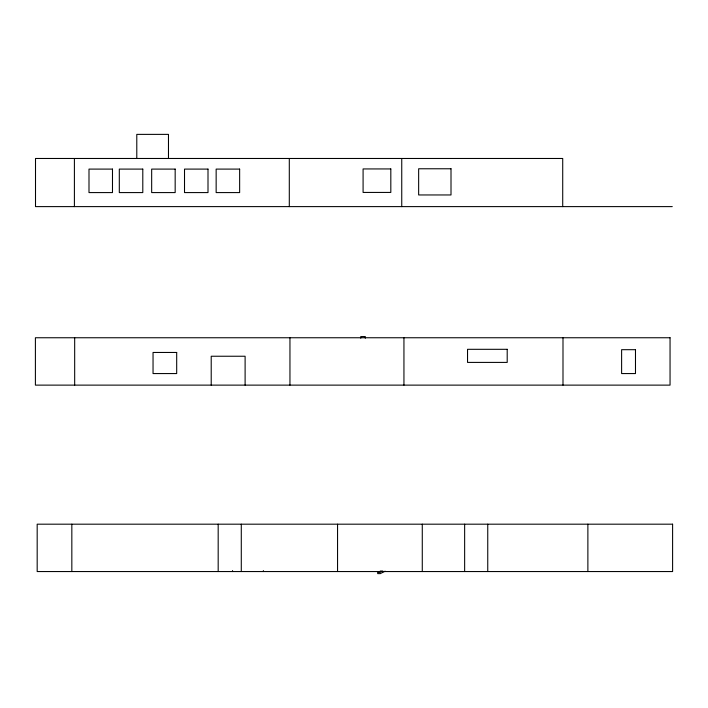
<?xml version="1.0" encoding="UTF-8"?>
<svg xmlns="http://www.w3.org/2000/svg" width="708" height="708" viewBox="0 0 708 708"><rect width="100%" height="100%" fill="white"/><g stroke="black" fill="none" stroke-linecap="round" stroke-linejoin="round"><path stroke-width="1.06" d="M385.134 571.17L380.267 573.622L377.7 573.622L377.7 572.33L380.267 572.33L380.267 571.046L382.824 571.046M672.264 206.612L35.506 206.612L35.506 158.477L562.718 158.477L562.718 206.612M587.879 524.185L587.879 571.551M562.993 337.751L562.993 385.125M487.75 524.185L487.75 571.551M464.643 524.185L464.643 571.551M422.278 524.185L422.278 571.551M403.941 337.751L403.941 385.125M401.746 158.477L401.746 206.612M365.301 338.185L365.301 336.565L360.761 336.565L360.761 338.185M337.557 524.185L337.557 571.551M289.953 337.751L289.953 385.125M289.298 158.477L289.298 206.612M263.358 570.568L263.358 571.551M245.11 385.125L245.11 356.239L211.214 356.239L211.214 385.125M241.286 524.185L241.286 571.551M232.551 570.568L232.551 571.551M218.179 524.185L218.179 571.551M168.477 158.459L168.477 134.378L136.786 134.378L136.786 158.459M74.676 337.751L74.676 385.125M74.402 158.477L74.402 206.612M71.835 524.185L71.835 571.551M451.005 168.769L418.649 168.769L418.649 194.957L451.005 194.957L451.005 168.769M390.816 168.938L363.089 168.938L363.089 192.434L390.816 192.434L390.816 168.938M112.483 169.097L88.996 169.097L88.996 192.585L112.483 192.585L112.483 169.097M142.795 169.097L119.307 169.097L119.307 192.585L142.795 192.585L142.795 169.097M175.168 169.097L151.671 169.097L151.671 192.585L175.168 192.585L175.168 169.097M208.002 169.097L184.514 169.097L184.514 192.585L208.002 192.585L208.002 169.097M239.64 169.097L216.152 169.097L216.152 192.585L239.64 192.585L239.64 169.097M670.051 337.751L35.4 337.751L35.4 385.125L670.051 385.125L670.051 337.751M507.202 349.31L467.537 349.31L467.537 362.408L507.202 362.408L507.202 349.31M635.483 349.69L621.615 349.69L621.615 373.567L635.483 373.567L635.483 349.69M176.69 352.46L153.043 352.46L153.043 373.567L176.69 373.567L176.69 352.46M672.6 524.185L37.179 524.185L37.179 571.551L672.6 571.551L672.6 524.185"/></g></svg>
